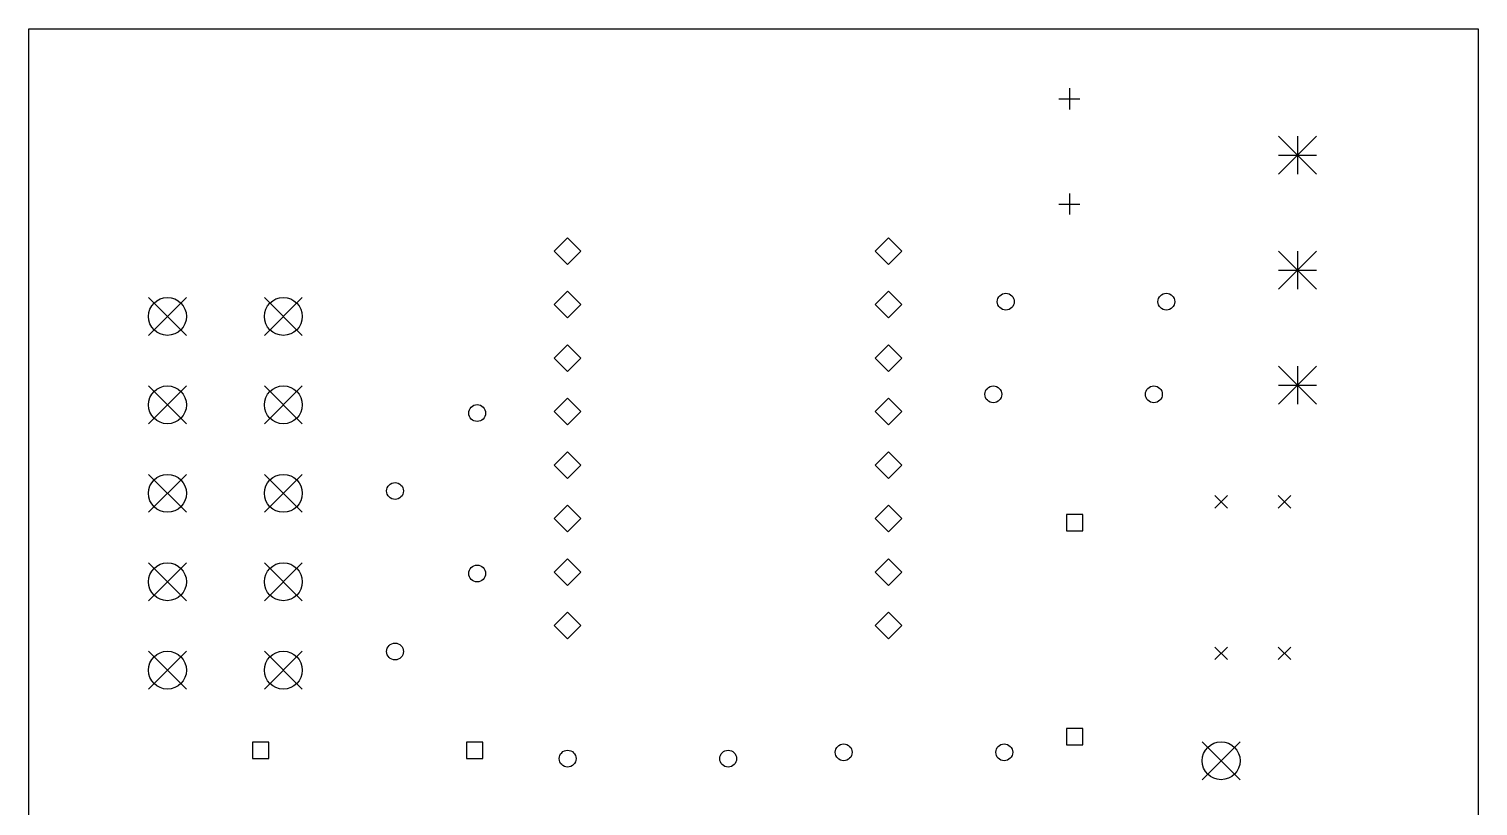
# Model space of a CAD drawing. Extents: x 103.1 to 173.7, y -146.8 to -73.
# Drawn here: x 104.9 to 173.7, y -109.9 to -73 of the extents above; entities that cross this region are included whole.
import ezdxf

# ---------------------------------------------------------------- set-up
doc = ezdxf.new("R2010")
doc.units = 0
doc.layers.add('BLACK', color=7, linetype='CONTINUOUS')

msp = doc.modelspace()

# ---------------------------------------------------------------- linework, layer by layer
at = {"layer": 'BLACK', "linetype": 'CONTINUOUS'}
for p, q in [((104.93, -72.95), (173.69, -72.95)), ((104.93, -122.45), (104.93, -72.95)), ((173.69, -72.95), (173.69, -122.45)), ((153.8, -76.267677), (154.8, -76.267677)), ((154.3, -75.767677), (154.3, -76.767677)), ((164.2225, -78.0375), (166.0325, -79.8475)), ((166.0325, -78.0375), (164.2225, -79.8475)), ((165.1275, -78.0375), (165.1275, -79.8475)), ((164.2225, -78.9425), (166.0325, -78.9425)), ((154.3, -80.767677), (154.3, -81.767677)), ((153.8, -81.267677), (154.8, -81.267677)), ((130.48, -82.865), (129.845, -83.5)), ((131.115, -83.5), (130.48, -82.865)), ((145.72, -82.865), (145.085, -83.5)), ((146.355, -83.5), (145.72, -82.865)), ((129.845, -83.5), (130.48, -84.135)), ((130.48, -84.135), (131.115, -83.5)), ((145.085, -83.5), (145.72, -84.135)), ((145.72, -84.135), (146.355, -83.5)), ((164.2225, -83.4975), (166.0325, -85.3075)), ((166.0325, -83.4975), (164.2225, -85.3075)), ((165.1275, -83.4975), (165.1275, -85.3075)), ((164.2225, -84.4025), (166.0325, -84.4025)), ((110.6, -85.7), (112.4, -87.5)), ((112.4, -85.7), (110.6, -87.5)), ((116.1, -85.7), (117.9, -87.5)), ((117.9, -85.7), (116.1, -87.5)), ((130.48, -85.405), (129.845, -86.04)), ((131.115, -86.04), (130.48, -85.405)), ((145.72, -85.405), (145.085, -86.04)), ((146.355, -86.04), (145.72, -85.405)), ((129.845, -86.04), (130.48, -86.675)), ((130.48, -86.675), (131.115, -86.04)), ((145.085, -86.04), (145.72, -86.675)), ((145.72, -86.675), (146.355, -86.04)), ((130.48, -87.945), (129.845, -88.58)), ((131.115, -88.58), (130.48, -87.945)), ((145.72, -87.945), (145.085, -88.58)), ((146.355, -88.58), (145.72, -87.945)), ((129.845, -88.58), (130.48, -89.215)), ((130.48, -89.215), (131.115, -88.58)), ((145.085, -88.58), (145.72, -89.215)), ((145.72, -89.215), (146.355, -88.58)), ((164.2225, -88.9575), (166.0325, -90.7675)), ((166.0325, -88.9575), (164.2225, -90.7675)), ((165.1275, -88.9575), (165.1275, -90.7675)), ((110.6, -89.9), (112.4, -91.7)), ((112.4, -89.9), (110.6, -91.7)), ((116.1, -89.9), (117.9, -91.7)), ((117.9, -89.9), (116.1, -91.7)), ((164.2225, -89.8625), (166.0325, -89.8625)), ((130.48, -90.485), (129.845, -91.12)), ((131.115, -91.12), (130.48, -90.485)), ((145.72, -90.485), (145.085, -91.12)), ((146.355, -91.12), (145.72, -90.485)), ((129.845, -91.12), (130.48, -91.755)), ((130.48, -91.755), (131.115, -91.12)), ((145.085, -91.12), (145.72, -91.755)), ((145.72, -91.755), (146.355, -91.12)), ((130.48, -93.025), (129.845, -93.66)), ((131.115, -93.66), (130.48, -93.025)), ((145.72, -93.025), (145.085, -93.66)), ((146.355, -93.66), (145.72, -93.025)), ((110.6, -94.1), (112.4, -95.9)), ((112.4, -94.1), (110.6, -95.9)), ((116.1, -94.1), (117.9, -95.9)), ((117.9, -94.1), (116.1, -95.9)), ((129.845, -93.66), (130.48, -94.295)), ((130.48, -94.295), (131.115, -93.66)), ((145.085, -93.66), (145.72, -94.295)), ((145.72, -94.295), (146.355, -93.66)), ((130.48, -95.565), (129.845, -96.2)), ((131.115, -96.2), (130.48, -95.565)), ((145.72, -95.565), (145.085, -96.2)), ((146.355, -96.2), (145.72, -95.565)), ((161.2, -95.1), (161.8, -95.7)), ((161.8, -95.1), (161.2, -95.7)), ((164.2, -95.1), (164.8, -95.7)), ((164.8, -95.1), (164.2, -95.7)), ((129.845, -96.2), (130.48, -96.835)), ((130.48, -96.835), (131.115, -96.2)), ((145.085, -96.2), (145.72, -96.835)), ((145.72, -96.835), (146.355, -96.2)), ((154.938912, -96.001088), (154.161088, -96.001088)), ((154.161088, -96.001088), (154.161088, -96.778912)), ((154.938912, -96.778912), (154.938912, -96.001088)), ((154.161088, -96.778912), (154.938912, -96.778912)), ((110.6, -98.3), (112.4, -100.1)), ((112.4, -98.3), (110.6, -100.1)), ((116.1, -98.3), (117.9, -100.1)), ((117.9, -98.3), (116.1, -100.1)), ((130.48, -98.105), (129.845, -98.74)), ((131.115, -98.74), (130.48, -98.105)), ((145.72, -98.105), (145.085, -98.74)), ((146.355, -98.74), (145.72, -98.105)), ((129.845, -98.74), (130.48, -99.375)), ((130.48, -99.375), (131.115, -98.74)), ((145.085, -98.74), (145.72, -99.375)), ((145.72, -99.375), (146.355, -98.74)), ((130.48, -100.645), (129.845, -101.28)), ((131.115, -101.28), (130.48, -100.645)), ((145.72, -100.645), (145.085, -101.28)), ((146.355, -101.28), (145.72, -100.645)), ((129.845, -101.28), (130.48, -101.915)), ((130.48, -101.915), (131.115, -101.28)), ((145.085, -101.28), (145.72, -101.915)), ((145.72, -101.915), (146.355, -101.28)), ((161.2, -102.3), (161.8, -102.9)), ((161.8, -102.3), (161.2, -102.9)), ((164.2, -102.3), (164.8, -102.9)), ((164.8, -102.3), (164.2, -102.9)), ((110.6, -102.5), (112.4, -104.3)), ((112.4, -102.5), (110.6, -104.3)), ((116.1, -102.5), (117.9, -104.3)), ((117.9, -102.5), (116.1, -104.3)), ((154.938912, -106.161088), (154.161088, -106.161088)), ((154.161088, -106.161088), (154.161088, -106.938912)), ((154.938912, -106.938912), (154.938912, -106.161088)), ((116.308912, -106.811088), (115.531088, -106.811088)), ((115.531088, -106.811088), (115.531088, -107.588912)), ((116.308912, -107.588912), (116.308912, -106.811088)), ((126.468912, -106.811088), (125.691088, -106.811088)), ((125.691088, -106.811088), (125.691088, -107.588912)), ((126.468912, -107.588912), (126.468912, -106.811088)), ((154.161088, -106.938912), (154.938912, -106.938912)), ((160.6, -106.8), (162.4, -108.6)), ((162.4, -106.8), (160.6, -108.6)), ((115.531088, -107.588912), (116.308912, -107.588912)), ((125.691088, -107.588912), (126.468912, -107.588912))]:
    msp.add_line(p, q, dxfattribs=at)
at = {"layer": 'BLACK'}
for centre, radius in [((111.5, -86.6), 0.9), ((117, -86.6), 0.9), ((151.28, -85.9), 0.4), ((158.9, -85.9), 0.4), ((111.5, -90.8), 0.9), ((117, -90.8), 0.9), ((150.69, -90.3), 0.4), ((158.31, -90.3), 0.4), ((126.2, -91.19), 0.4), ((111.5, -95), 0.9), ((117, -95), 0.9), ((122.3, -94.89), 0.4), ((111.5, -99.2), 0.9), ((117, -99.2), 0.9), ((126.2, -98.81), 0.4), ((122.3, -102.51), 0.4), ((111.5, -103.4), 0.9), ((117, -103.4), 0.9), ((130.49, -107.6), 0.4), ((138.11, -107.6), 0.4), ((143.59, -107.3), 0.4), ((151.21, -107.3), 0.4), ((161.5, -107.7), 0.9)]:
    msp.add_circle(centre, radius, dxfattribs=at)

doc.saveas('drawing.dxf')
